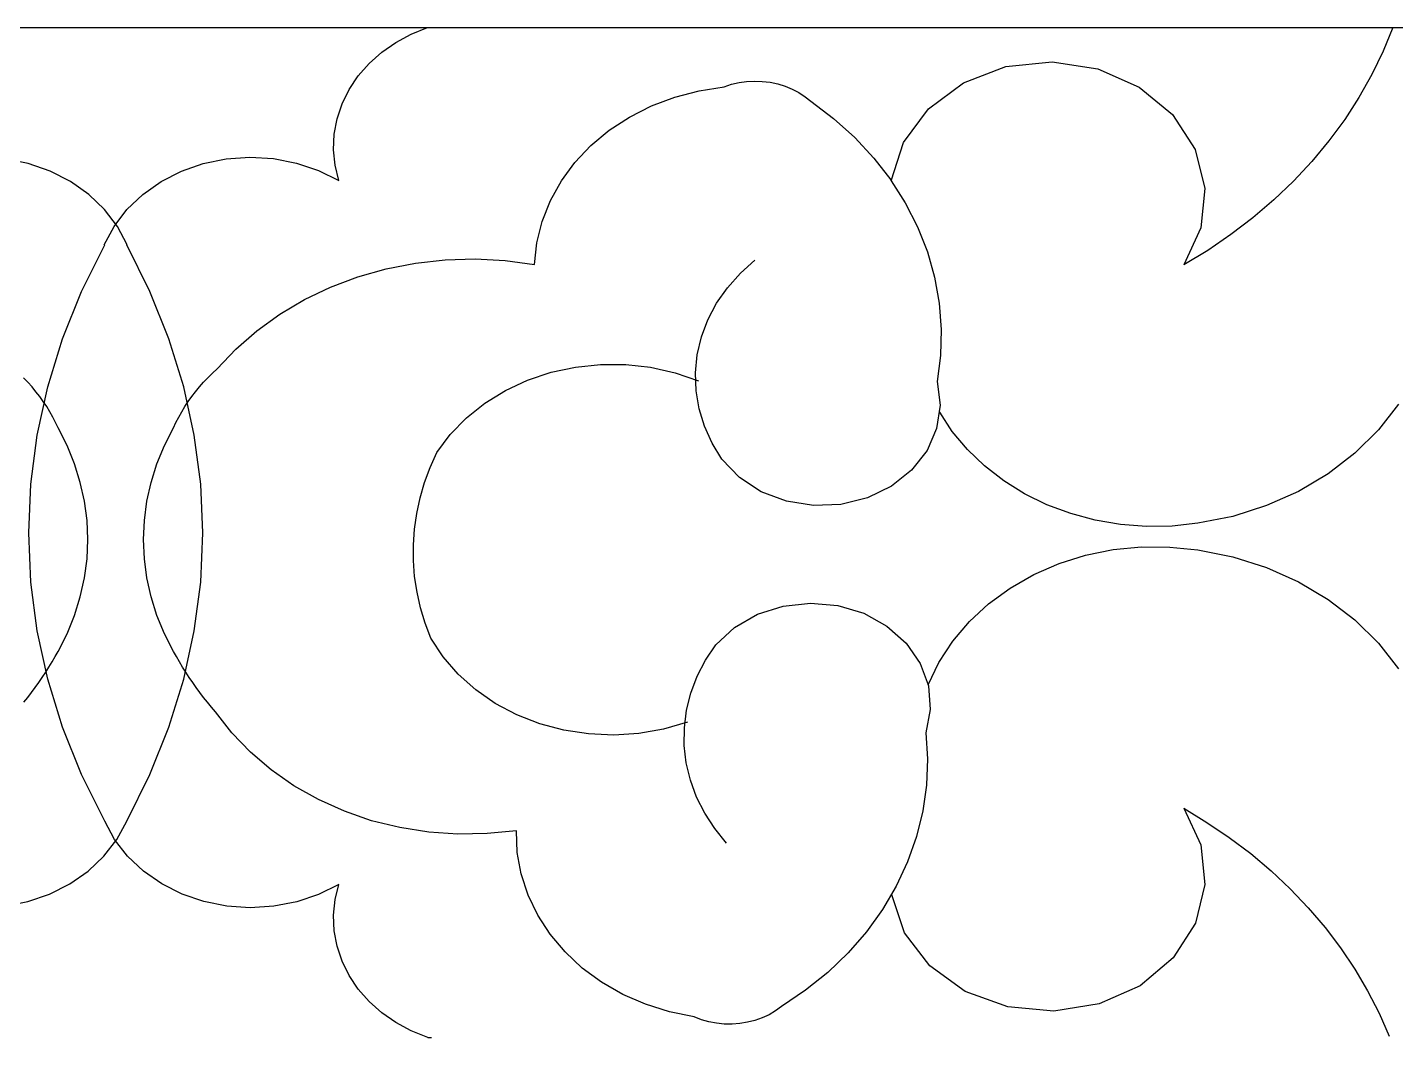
# Model space of a CAD drawing. Extents: x 1188826 to 1909461, y 608442 to 1651179.
# Drawn here: x 1665024 to 1665145.7, y 1032543.6 to 1032633.4 of the extents above; entities that cross this region are included whole.
import ezdxf

# ---------------------------------------------------------------- set-up
doc = ezdxf.new("R2010")
doc.units = 0
doc.header["$LTSCALE"] = 1000
doc.header["$MEASUREMENT"] = 0
doc.layers.add('立面线', color=40, linetype='Continuous')

msp = doc.modelspace()

# ---------------------------------------------------------------- linework, layer by layer
at = {"layer": '立面线'}
for p, q in [((1660758.89, 1032633.42), (1669008.6, 1032633.42)), ((1665058.13, 1032632.83), (1665059.59, 1032633.42)), ((1665145.45, 1032633.42), (1665144.58, 1032631.3)), ((1665055.51, 1032631.22), (1665056.76, 1032632.09)), ((1665056.76, 1032632.09), (1665058.13, 1032632.83)), ((1665054.39, 1032630.22), (1665055.51, 1032631.22)), ((1665144.58, 1032631.3), (1665143.57, 1032629.23)), ((1665053.42, 1032629.11), (1665054.39, 1032630.22)), ((1665107.26, 1032628.5), (1665111.03, 1032629.93)), ((1665111.03, 1032629.93), (1665115.14, 1032630.35)), ((1665115.14, 1032630.35), (1665119.2, 1032629.73)), ((1665119.2, 1032629.73), (1665122.88, 1032628.12)), ((1665052.61, 1032627.91), (1665053.42, 1032629.11)), ((1665085.96, 1032628.14), (1665086.61, 1032628.36)), ((1665086.61, 1032628.36), (1665087.29, 1032628.51)), ((1665087.29, 1032628.51), (1665087.97, 1032628.61)), ((1665087.97, 1032628.61), (1665088.67, 1032628.64)), ((1665088.67, 1032628.64), (1665089.36, 1032628.62)), ((1665089.36, 1032628.62), (1665090.05, 1032628.54)), ((1665090.05, 1032628.54), (1665090.73, 1032628.39)), ((1665090.73, 1032628.39), (1665091.38, 1032628.19)), ((1665091.38, 1032628.19), (1665092.01, 1032627.93)), ((1665104.13, 1032626.19), (1665107.26, 1032628.5)), ((1665143.57, 1032629.23), (1665142.43, 1032627.2)), ((1665051.98, 1032626.63), (1665052.61, 1032627.91)), ((1665079.5, 1032626.44), (1665081.57, 1032627.22)), ((1665081.57, 1032627.22), (1665083.74, 1032627.79)), ((1665083.74, 1032627.79), (1665085.96, 1032628.14)), ((1665092.01, 1032627.93), (1665092.6, 1032627.62)), ((1665092.6, 1032627.62), (1665093.16, 1032627.26)), ((1665093.16, 1032627.26), (1665093.67, 1032626.86)), ((1665122.88, 1032628.12), (1665125.86, 1032625.67)), ((1665142.43, 1032627.2), (1665141.16, 1032625.24)), ((1665051.54, 1032625.3), (1665051.98, 1032626.63)), ((1665077.55, 1032625.45), (1665079.5, 1032626.44)), ((1665093.67, 1032626.86), (1665095.7, 1032625.31)), ((1665101.92, 1032623.19), (1665104.13, 1032626.19)), ((1665051.29, 1032623.93), (1665051.54, 1032625.3)), ((1665075.75, 1032624.27), (1665077.55, 1032625.45)), ((1665095.7, 1032625.31), (1665097.58, 1032623.62)), ((1665125.86, 1032625.67), (1665127.86, 1032622.57)), ((1665141.16, 1032625.24), (1665139.76, 1032623.34)), ((1665051.23, 1032622.54), (1665051.29, 1032623.93)), ((1665074.12, 1032622.92), (1665075.75, 1032624.27)), ((1665097.58, 1032623.62), (1665099.27, 1032621.8)), ((1665139.76, 1032623.34), (1665138.24, 1032621.51)), ((1665051.37, 1032621.16), (1665051.23, 1032622.54)), ((1665072.7, 1032621.41), (1665074.12, 1032622.92)), ((1665100.83, 1032619.78), (1665101.92, 1032623.19)), ((1665127.86, 1032622.57), (1665128.73, 1032619.11)), ((1665024.07, 1032621.32), (1665022.03, 1032621.73)), ((1665026.02, 1032620.64), (1665024.07, 1032621.32)), ((1665037.69, 1032620.64), (1665039.64, 1032621.32)), ((1665039.64, 1032621.32), (1665041.68, 1032621.73)), ((1665041.68, 1032621.73), (1665043.78, 1032621.88)), ((1665043.78, 1032621.88), (1665045.88, 1032621.76)), ((1665045.88, 1032621.76), (1665047.93, 1032621.36)), ((1665047.93, 1032621.36), (1665049.89, 1032620.71)), ((1665051.71, 1032619.8), (1665051.37, 1032621.16)), ((1665071.49, 1032619.77), (1665072.7, 1032621.41)), ((1665099.27, 1032621.8), (1665100.78, 1032619.86)), ((1665138.24, 1032621.51), (1665136.6, 1032619.75)), ((1665027.83, 1032619.72), (1665026.02, 1032620.64)), ((1665029.45, 1032618.58), (1665027.83, 1032619.72)), ((1665034.25, 1032618.58), (1665035.88, 1032619.72)), ((1665035.88, 1032619.72), (1665037.69, 1032620.64)), ((1665049.89, 1032620.71), (1665051.71, 1032619.8)), ((1665070.51, 1032618.02), (1665071.49, 1032619.77)), ((1665100.78, 1032619.86), (1665100.83, 1032619.78)), ((1665100.83, 1032619.78), (1665102.08, 1032617.82)), ((1665136.6, 1032619.75), (1665134.85, 1032618.08)), ((1665030.86, 1032617.23), (1665029.45, 1032618.58)), ((1665032.85, 1032617.23), (1665034.25, 1032618.58)), ((1665128.73, 1032619.11), (1665128.37, 1032615.59)), ((1665032.01, 1032615.73), (1665030.86, 1032617.23)), ((1665031.7, 1032615.73), (1665032.85, 1032617.23)), ((1665069.78, 1032616.18), (1665070.51, 1032618.02)), ((1665102.08, 1032617.82), (1665103.17, 1032615.68)), ((1665134.85, 1032618.08), (1665132.99, 1032616.49)), ((1665069.31, 1032614.28), (1665069.78, 1032616.18)), ((1665132.99, 1032616.49), (1665131.03, 1032615)), ((1665030.82, 1032614.09), (1665031.7, 1032615.73)), ((1665032.88, 1032614.09), (1665032.01, 1032615.73)), ((1665103.17, 1032615.68), (1665104.04, 1032613.47)), ((1665128.37, 1032615.59), (1665126.84, 1032612.3)), ((1665131.03, 1032615), (1665128.98, 1032613.6)), ((1665028.82, 1032609.95), (1665030.87, 1032614.09)), ((1665034.89, 1032609.95), (1665032.84, 1032614.09)), ((1665069.11, 1032612.35), (1665069.31, 1032614.28)), ((1665128.98, 1032613.6), (1665126.84, 1032612.3)), ((1665055.92, 1032611.96), (1665058.52, 1032612.47)), ((1665058.52, 1032612.47), (1665061.16, 1032612.76)), ((1665061.16, 1032612.76), (1665063.82, 1032612.84)), ((1665063.82, 1032612.84), (1665066.48, 1032612.7)), ((1665066.48, 1032612.7), (1665069.11, 1032612.35)), ((1665087.41, 1032611.56), (1665088.71, 1032612.72)), ((1665104.04, 1032613.47), (1665104.68, 1032611.21)), ((1665050.96, 1032610.33), (1665053.4, 1032611.25)), ((1665053.4, 1032611.25), (1665055.92, 1032611.96)), ((1665086.27, 1032610.28), (1665087.41, 1032611.56)), ((1665104.68, 1032611.21), (1665105.09, 1032608.91)), ((1665027.13, 1032605.75), (1665028.82, 1032609.95)), ((1665036.58, 1032605.75), (1665034.89, 1032609.95)), ((1665048.63, 1032609.22), (1665050.96, 1032610.33)), ((1665085.3, 1032608.9), (1665086.27, 1032610.28)), ((1665046.44, 1032607.92), (1665048.63, 1032609.22)), ((1665084.53, 1032607.43), (1665085.3, 1032608.9)), ((1665105.09, 1032608.91), (1665105.27, 1032606.58)), ((1665044.41, 1032606.46), (1665046.44, 1032607.92)), ((1665042.54, 1032604.83), (1665044.41, 1032606.46)), ((1665083.95, 1032605.9), (1665084.53, 1032607.43)), ((1665105.27, 1032606.58), (1665105.21, 1032604.25)), ((1665025.81, 1032601.48), (1665027.13, 1032605.75)), ((1665037.9, 1032601.48), (1665036.58, 1032605.75)), ((1665083.58, 1032604.32), (1665083.95, 1032605.9)), ((1665040.86, 1032603.06), (1665042.54, 1032604.83)), ((1665083.42, 1032602.72), (1665083.58, 1032604.32)), ((1665105.21, 1032604.25), (1665104.91, 1032601.94)), ((1665040.05, 1032602.28), (1665040.45, 1032602.68)), ((1665040.45, 1032602.68), (1665040.86, 1032603.06)), ((1665068.48, 1032602.06), (1665070.57, 1032602.76)), ((1665070.57, 1032602.76), (1665072.74, 1032603.23)), ((1665072.74, 1032603.23), (1665074.97, 1032603.46)), ((1665074.97, 1032603.46), (1665077.21, 1032603.46)), ((1665077.21, 1032603.46), (1665079.43, 1032603.21)), ((1665079.43, 1032603.21), (1665081.6, 1032602.72)), ((1665081.6, 1032602.72), (1665083.69, 1032602.01)), ((1665083.47, 1032601.11), (1665083.42, 1032602.72)), ((1665024.04, 1032601.88), (1665023.66, 1032602.28)), ((1665024.41, 1032601.46), (1665024.04, 1032601.88)), ((1665024.76, 1032601.04), (1665024.41, 1032601.46)), ((1665024.87, 1032597.17), (1665025.81, 1032601.48)), ((1665038.84, 1032597.17), (1665037.9, 1032601.48)), ((1665038.95, 1032601.04), (1665039.3, 1032601.46)), ((1665039.3, 1032601.46), (1665039.67, 1032601.88)), ((1665039.67, 1032601.88), (1665040.05, 1032602.28)), ((1665066.51, 1032601.14), (1665068.48, 1032602.06)), ((1665104.91, 1032601.94), (1665105.17, 1032599.85)), ((1665025.09, 1032600.6), (1665024.76, 1032601.04)), ((1665025.41, 1032600.16), (1665025.09, 1032600.6)), ((1665025.71, 1032599.71), (1665025.41, 1032600.16)), ((1665038, 1032599.71), (1665038.3, 1032600.16)), ((1665038.3, 1032600.16), (1665038.62, 1032600.6)), ((1665038.62, 1032600.6), (1665038.95, 1032601.04)), ((1665064.69, 1032600.02), (1665066.51, 1032601.14)), ((1665083.74, 1032599.51), (1665083.47, 1032601.11)), ((1665025.99, 1032599.25), (1665025.71, 1032599.71)), ((1665026.25, 1032598.78), (1665025.99, 1032599.25)), ((1665037.46, 1032598.78), (1665037.72, 1032599.25)), ((1665037.72, 1032599.25), (1665038, 1032599.71)), ((1665063.05, 1032598.72), (1665064.69, 1032600.02)), ((1665084.21, 1032597.96), (1665083.74, 1032599.51)), ((1665105.17, 1032599.85), (1665104.86, 1032597.77)), ((1665106.26, 1032597.51), (1665105.14, 1032599.22)), ((1665145.94, 1032599.92), (1665144.17, 1032597.64)), ((1665026.5, 1032598.3), (1665026.25, 1032598.78)), ((1665026.72, 1032597.82), (1665026.5, 1032598.3)), ((1665027.52, 1032596.25), (1665026.72, 1032597.82)), ((1665036.18, 1032596.25), (1665036.98, 1032597.82)), ((1665036.98, 1032597.82), (1665037.21, 1032598.3)), ((1665037.21, 1032598.3), (1665037.46, 1032598.78)), ((1665061.61, 1032597.24), (1665063.05, 1032598.72)), ((1665084.89, 1032596.45), (1665084.21, 1032597.96)), ((1665104.86, 1032597.77), (1665104.01, 1032595.81)), ((1665024.3, 1032592.83), (1665024.87, 1032597.17)), ((1665039.41, 1032592.83), (1665038.84, 1032597.17)), ((1665060.4, 1032595.63), (1665061.61, 1032597.24)), ((1665107.6, 1032595.91), (1665106.26, 1032597.51)), ((1665144.17, 1032597.64), (1665142.07, 1032595.57)), ((1665028.19, 1032594.63), (1665027.52, 1032596.25)), ((1665035.52, 1032594.63), (1665036.18, 1032596.25)), ((1665059.81, 1032594.31), (1665060.4, 1032595.63)), ((1665085.76, 1032595.03), (1665084.89, 1032596.45)), ((1665104.01, 1032595.81), (1665102.64, 1032594.07)), ((1665109.13, 1032594.44), (1665107.6, 1032595.91)), ((1665142.07, 1032595.57), (1665139.69, 1032593.74)), ((1665028.7, 1032592.98), (1665028.19, 1032594.63)), ((1665035, 1032592.98), (1665035.52, 1032594.63)), ((1665059.31, 1032592.97), (1665059.81, 1032594.31)), ((1665087.32, 1032593.41), (1665085.76, 1032595.03)), ((1665110.83, 1032593.12), (1665109.13, 1032594.44)), ((1665029.08, 1032591.3), (1665028.7, 1032592.98)), ((1665034.63, 1032591.3), (1665035, 1032592.98)), ((1665058.92, 1032591.61), (1665059.31, 1032592.97)), ((1665089.27, 1032592.15), (1665087.32, 1032593.41)), ((1665102.64, 1032594.07), (1665100.85, 1032592.64)), ((1665112.69, 1032591.97), (1665110.83, 1032593.12)), ((1665139.69, 1032593.74), (1665137.06, 1032592.18)), ((1665024.11, 1032588.48), (1665024.3, 1032592.83)), ((1665039.6, 1032588.48), (1665039.41, 1032592.83)), ((1665091.51, 1032591.3), (1665089.27, 1032592.15)), ((1665100.85, 1032592.64), (1665098.72, 1032591.61)), ((1665114.68, 1032590.99), (1665112.69, 1032591.97)), ((1665137.06, 1032592.18), (1665134.22, 1032590.91)), ((1665029.3, 1032589.6), (1665029.08, 1032591.3)), ((1665034.41, 1032589.6), (1665034.63, 1032591.3)), ((1665058.62, 1032590.22), (1665058.92, 1032591.61)), ((1665093.92, 1032590.92), (1665091.51, 1032591.3)), ((1665096.36, 1032591.02), (1665093.92, 1032590.92)), ((1665098.72, 1032591.61), (1665096.36, 1032591.02)), ((1665116.79, 1032590.2), (1665114.68, 1032590.99)), ((1665134.22, 1032590.91), (1665131.22, 1032589.96)), ((1665029.38, 1032587.89), (1665029.3, 1032589.6)), ((1665034.33, 1032587.89), (1665034.41, 1032589.6)), ((1665058.42, 1032588.83), (1665058.62, 1032590.22)), ((1665118.98, 1032589.61), (1665116.79, 1032590.2)), ((1665121.23, 1032589.23), (1665118.98, 1032589.61)), ((1665123.52, 1032589.06), (1665121.23, 1032589.23)), ((1665128.1, 1032589.35), (1665125.82, 1032589.1)), ((1665131.22, 1032589.96), (1665128.1, 1032589.35)), ((1665024.3, 1032584.12), (1665024.11, 1032588.48)), ((1665039.41, 1032584.12), (1665039.6, 1032588.48)), ((1665058.33, 1032587.42), (1665058.42, 1032588.83)), ((1665125.82, 1032589.1), (1665123.52, 1032589.06)), ((1665029.3, 1032586.18), (1665029.38, 1032587.89)), ((1665034.41, 1032586.18), (1665034.33, 1032587.89)), ((1665058.33, 1032586.02), (1665058.33, 1032587.42)), ((1665118.12, 1032586.5), (1665120.57, 1032587)), ((1665120.57, 1032587), (1665123.08, 1032587.24)), ((1665123.08, 1032587.24), (1665125.6, 1032587.23)), ((1665125.6, 1032587.23), (1665128.1, 1032586.97)), ((1665128.1, 1032586.97), (1665131.22, 1032586.35)), ((1665029.08, 1032584.48), (1665029.3, 1032586.18)), ((1665034.63, 1032584.48), (1665034.41, 1032586.18)), ((1665058.44, 1032584.61), (1665058.33, 1032586.02)), ((1665113.51, 1032584.78), (1665115.76, 1032585.76)), ((1665115.76, 1032585.76), (1665118.12, 1032586.5)), ((1665131.22, 1032586.35), (1665134.22, 1032585.4)), ((1665028.7, 1032582.8), (1665029.08, 1032584.48)), ((1665035, 1032582.8), (1665034.63, 1032584.48)), ((1665058.65, 1032583.22), (1665058.44, 1032584.61)), ((1665111.41, 1032583.58), (1665113.51, 1032584.78)), ((1665134.22, 1032585.4), (1665137.06, 1032584.14)), ((1665024.87, 1032579.78), (1665024.3, 1032584.12)), ((1665038.84, 1032579.78), (1665039.41, 1032584.12)), ((1665058.95, 1032581.83), (1665058.65, 1032583.22)), ((1665109.49, 1032582.18), (1665111.41, 1032583.58)), ((1665137.06, 1032584.14), (1665139.69, 1032582.58)), ((1665028.19, 1032581.14), (1665028.7, 1032582.8)), ((1665035.52, 1032581.14), (1665035, 1032582.8)), ((1665088.92, 1032581.25), (1665091.21, 1032581.98)), ((1665091.21, 1032581.98), (1665093.64, 1032582.25)), ((1665093.64, 1032582.25), (1665096.08, 1032582.03)), ((1665096.08, 1032582.03), (1665098.39, 1032581.34)), ((1665107.78, 1032580.6), (1665109.49, 1032582.18)), ((1665139.69, 1032582.58), (1665142.07, 1032580.75)), ((1665027.52, 1032579.53), (1665028.19, 1032581.14)), ((1665036.18, 1032579.53), (1665035.52, 1032581.14)), ((1665059.36, 1032580.47), (1665058.95, 1032581.83)), ((1665086.89, 1032580.07), (1665088.92, 1032581.25)), ((1665098.39, 1032581.34), (1665100.45, 1032580.21)), ((1665142.07, 1032580.75), (1665144.17, 1032578.68)), ((1665025.81, 1032575.48), (1665024.87, 1032579.78)), ((1665026.72, 1032577.96), (1665027.52, 1032579.53)), ((1665036.98, 1032577.96), (1665036.18, 1032579.53)), ((1665037.9, 1032575.48), (1665038.84, 1032579.78)), ((1665059.87, 1032579.13), (1665059.36, 1032580.47)), ((1665085.23, 1032578.53), (1665086.89, 1032580.07)), ((1665100.45, 1032580.21), (1665102.15, 1032578.7)), ((1665106.3, 1032578.86), (1665107.78, 1032580.6)), ((1665060.97, 1032577.46), (1665059.87, 1032579.13)), ((1665084.32, 1032577.17), (1665085.23, 1032578.53)), ((1665102.15, 1032578.7), (1665103.4, 1032576.89)), ((1665105.07, 1032576.97), (1665106.3, 1032578.86)), ((1665144.17, 1032578.68), (1665145.94, 1032576.4)), ((1665026.19, 1032577.02), (1665026.46, 1032577.49)), ((1665026.46, 1032577.49), (1665026.72, 1032577.96)), ((1665037.25, 1032577.49), (1665036.98, 1032577.96)), ((1665037.52, 1032577.02), (1665037.25, 1032577.49)), ((1665062.31, 1032575.92), (1665060.97, 1032577.46)), ((1665083.58, 1032575.74), (1665084.32, 1032577.17)), ((1665025.32, 1032575.65), (1665025.62, 1032576.1)), ((1665025.62, 1032576.1), (1665025.91, 1032576.56)), ((1665025.91, 1032576.56), (1665026.19, 1032577.02)), ((1665037.8, 1032576.56), (1665037.52, 1032577.02)), ((1665038.09, 1032576.1), (1665037.8, 1032576.56)), ((1665038.39, 1032575.65), (1665038.09, 1032576.1)), ((1665063.87, 1032574.54), (1665062.31, 1032575.92)), ((1665103.4, 1032576.89), (1665104.11, 1032574.98)), ((1665104.11, 1032574.98), (1665105.07, 1032576.97)), ((1665024.37, 1032574.31), (1665024.69, 1032574.75)), ((1665024.69, 1032574.75), (1665025.01, 1032575.2)), ((1665025.01, 1032575.2), (1665025.32, 1032575.65)), ((1665027.13, 1032571.21), (1665025.81, 1032575.48)), ((1665036.58, 1032571.21), (1665037.9, 1032575.48)), ((1665038.7, 1032575.2), (1665038.39, 1032575.65)), ((1665039.01, 1032574.75), (1665038.7, 1032575.2)), ((1665039.34, 1032574.31), (1665039.01, 1032574.75)), ((1665083.01, 1032574.25), (1665083.58, 1032575.74)), ((1665104.11, 1032574.98), (1665104.13, 1032574.89)), ((1665104.13, 1032574.89), (1665104.3, 1032572.8)), ((1665023.69, 1032573.44), (1665024.03, 1032573.87)), ((1665024.03, 1032573.87), (1665024.37, 1032574.31)), ((1665039.67, 1032573.87), (1665039.34, 1032574.31)), ((1665040.02, 1032573.44), (1665039.67, 1032573.87)), ((1665040.37, 1032573.01), (1665040.02, 1032573.44)), ((1665065.61, 1032573.33), (1665063.87, 1032574.54)), ((1665082.63, 1032572.72), (1665083.01, 1032574.25)), ((1665040.73, 1032572.59), (1665040.37, 1032573.01)), ((1665042.17, 1032570.73), (1665040.73, 1032572.59)), ((1665067.52, 1032572.33), (1665065.61, 1032573.33)), ((1665069.56, 1032571.53), (1665067.52, 1032572.33)), ((1665082.43, 1032571.16), (1665082.63, 1032572.72)), ((1665104.3, 1032572.8), (1665103.91, 1032570.73)), ((1665028.82, 1032567), (1665027.13, 1032571.21)), ((1665034.89, 1032567), (1665036.58, 1032571.21)), ((1665071.7, 1032570.96), (1665069.56, 1032571.53)), ((1665073.91, 1032570.62), (1665071.7, 1032570.96)), ((1665080.58, 1032571.05), (1665078.39, 1032570.67)), ((1665082.71, 1032571.66), (1665080.58, 1032571.05)), ((1665082.42, 1032569.6), (1665082.43, 1032571.16)), ((1665043.83, 1032569), (1665042.17, 1032570.73)), ((1665076.15, 1032570.52), (1665073.91, 1032570.62)), ((1665078.39, 1032570.67), (1665076.15, 1032570.52)), ((1665103.91, 1032570.73), (1665104.05, 1032568.41)), ((1665045.67, 1032567.42), (1665043.83, 1032569)), ((1665082.6, 1032568.04), (1665082.42, 1032569.6)), ((1665047.7, 1032566.01), (1665045.67, 1032567.42)), ((1665082.97, 1032566.5), (1665082.6, 1032568.04)), ((1665104.05, 1032568.41), (1665103.96, 1032566.08)), ((1665030.87, 1032562.87), (1665028.82, 1032567)), ((1665032.84, 1032562.87), (1665034.89, 1032567)), ((1665083.52, 1032565.01), (1665082.97, 1032566.5)), ((1665103.96, 1032566.08), (1665103.64, 1032563.77)), ((1665049.88, 1032564.78), (1665047.7, 1032566.01)), ((1665084.24, 1032563.57), (1665083.52, 1032565.01)), ((1665052.19, 1032563.75), (1665049.88, 1032564.78)), ((1665054.61, 1032562.91), (1665052.19, 1032563.75)), ((1665103.64, 1032563.77), (1665103.08, 1032561.49)), ((1665126.84, 1032564.01), (1665128.37, 1032560.75)), ((1665126.84, 1032564.01), (1665128.91, 1032562.76)), ((1665031.75, 1032561.24), (1665030.87, 1032562.87)), ((1665031.96, 1032561.24), (1665032.84, 1032562.87)), ((1665057.12, 1032562.29), (1665054.61, 1032562.91)), ((1665085.14, 1032562.2), (1665084.24, 1032563.57)), ((1665128.91, 1032562.76), (1665130.9, 1032561.42)), ((1665030.8, 1032559.75), (1665031.96, 1032561.24)), ((1665032.91, 1032559.75), (1665031.75, 1032561.24)), ((1665059.69, 1032561.89), (1665057.12, 1032562.29)), ((1665062.29, 1032561.71), (1665059.69, 1032561.89)), ((1665064.9, 1032561.76), (1665062.29, 1032561.71)), ((1665067.49, 1032562.02), (1665064.9, 1032561.76)), ((1665067.57, 1032560.09), (1665067.49, 1032562.02)), ((1665086.19, 1032560.92), (1665085.14, 1032562.2)), ((1665103.08, 1032561.49), (1665102.29, 1032559.26)), ((1665130.9, 1032561.42), (1665132.8, 1032559.98)), ((1665067.92, 1032558.17), (1665067.57, 1032560.09)), ((1665128.37, 1032560.75), (1665128.73, 1032557.24)), ((1665029.39, 1032558.42), (1665030.8, 1032559.75)), ((1665034.32, 1032558.42), (1665032.91, 1032559.75)), ((1665102.29, 1032559.26), (1665101.28, 1032557.09)), ((1665132.8, 1032559.98), (1665134.61, 1032558.46)), ((1665027.76, 1032557.29), (1665029.39, 1032558.42)), ((1665035.94, 1032557.29), (1665034.32, 1032558.42)), ((1665068.53, 1032556.3), (1665067.92, 1032558.17)), ((1665134.61, 1032558.46), (1665136.31, 1032556.85)), ((1665024.02, 1032555.72), (1665025.96, 1032556.38)), ((1665025.96, 1032556.38), (1665027.76, 1032557.29)), ((1665037.75, 1032556.38), (1665035.94, 1032557.29)), ((1665039.69, 1032555.72), (1665037.75, 1032556.38)), ((1665049.9, 1032556.35), (1665047.95, 1032555.69)), ((1665051.71, 1032557.25), (1665049.9, 1032556.35)), ((1665051.37, 1032555.89), (1665051.71, 1032557.25)), ((1665101.28, 1032557.09), (1665100.06, 1032555.01)), ((1665128.73, 1032557.24), (1665127.88, 1032553.79)), ((1665136.31, 1032556.85), (1665137.92, 1032555.17)), ((1665021.98, 1032555.31), (1665024.02, 1032555.72)), ((1665041.73, 1032555.31), (1665039.69, 1032555.72)), ((1665043.82, 1032555.17), (1665041.73, 1032555.31)), ((1665045.91, 1032555.3), (1665043.82, 1032555.17)), ((1665047.95, 1032555.69), (1665045.91, 1032555.3)), ((1665051.23, 1032554.51), (1665051.37, 1032555.89)), ((1665069.39, 1032554.5), (1665068.53, 1032556.3)), ((1665102.01, 1032552.95), (1665100.87, 1032556.33)), ((1665137.92, 1032555.17), (1665139.41, 1032553.42)), ((1665051.29, 1032553.12), (1665051.23, 1032554.51)), ((1665070.49, 1032552.81), (1665069.39, 1032554.5)), ((1665100.06, 1032555.01), (1665098.63, 1032553.03)), ((1665051.54, 1032551.75), (1665051.29, 1032553.12)), ((1665071.82, 1032551.24), (1665070.49, 1032552.81)), ((1665098.63, 1032553.03), (1665097, 1032551.16)), ((1665104.26, 1032550), (1665102.01, 1032552.95)), ((1665127.88, 1032553.79), (1665125.91, 1032550.71)), ((1665139.41, 1032553.42), (1665140.8, 1032551.6)), ((1665051.98, 1032550.42), (1665051.54, 1032551.75)), ((1665140.8, 1032551.6), (1665142.06, 1032549.72)), ((1665052.61, 1032549.14), (1665051.98, 1032550.42)), ((1665073.35, 1032549.81), (1665071.82, 1032551.24)), ((1665097, 1032551.16), (1665095.19, 1032549.42)), ((1665125.91, 1032550.71), (1665122.97, 1032548.24)), ((1665053.42, 1032547.94), (1665052.61, 1032549.14)), ((1665075.07, 1032548.55), (1665073.35, 1032549.81)), ((1665095.19, 1032549.42), (1665093.21, 1032547.83)), ((1665107.41, 1032547.74), (1665104.26, 1032550)), ((1665142.06, 1032549.72), (1665143.2, 1032547.78)), ((1665054.39, 1032546.83), (1665053.42, 1032547.94)), ((1665076.96, 1032547.47), (1665075.07, 1032548.55)), ((1665093.21, 1032547.83), (1665091.08, 1032546.38)), ((1665122.97, 1032548.24), (1665119.32, 1032546.62)), ((1665055.51, 1032545.83), (1665054.39, 1032546.83)), ((1665078.97, 1032546.59), (1665076.96, 1032547.47)), ((1665111.19, 1032546.35), (1665107.41, 1032547.74)), ((1665119.32, 1032546.62), (1665115.28, 1032545.97)), ((1665143.2, 1032547.78), (1665144.22, 1032545.79)), ((1665056.76, 1032544.96), (1665055.51, 1032545.83)), ((1665081.1, 1032545.91), (1665078.97, 1032546.59)), ((1665083.3, 1032545.46), (1665081.1, 1032545.91)), ((1665083.94, 1032545.22), (1665083.3, 1032545.46)), ((1665089.97, 1032545.66), (1665089.35, 1032545.38)), ((1665090.54, 1032546), (1665089.97, 1032545.66)), ((1665091.08, 1032546.38), (1665090.54, 1032546)), ((1665115.28, 1032545.97), (1665111.19, 1032546.35)), ((1665144.22, 1032545.79), (1665145.11, 1032543.76)), ((1665058.13, 1032544.22), (1665056.76, 1032544.96)), ((1665059.6, 1032543.63), (1665058.13, 1032544.22)), ((1665084.6, 1032545.03), (1665083.94, 1032545.22)), ((1665085.28, 1032544.9), (1665084.6, 1032545.03)), ((1665085.97, 1032544.83), (1665085.28, 1032544.9)), ((1665086.67, 1032544.82), (1665085.97, 1032544.83)), ((1665087.36, 1032544.87), (1665086.67, 1032544.82)), ((1665088.04, 1032544.99), (1665087.36, 1032544.87)), ((1665088.71, 1032545.16), (1665088.04, 1032544.99)), ((1665089.35, 1032545.38), (1665088.71, 1032545.16)), ((1665059.6, 1032543.63), (1665059.95, 1032543.63))]:
    msp.add_line(p, q, dxfattribs=at)

doc.saveas('drawing.dxf')
